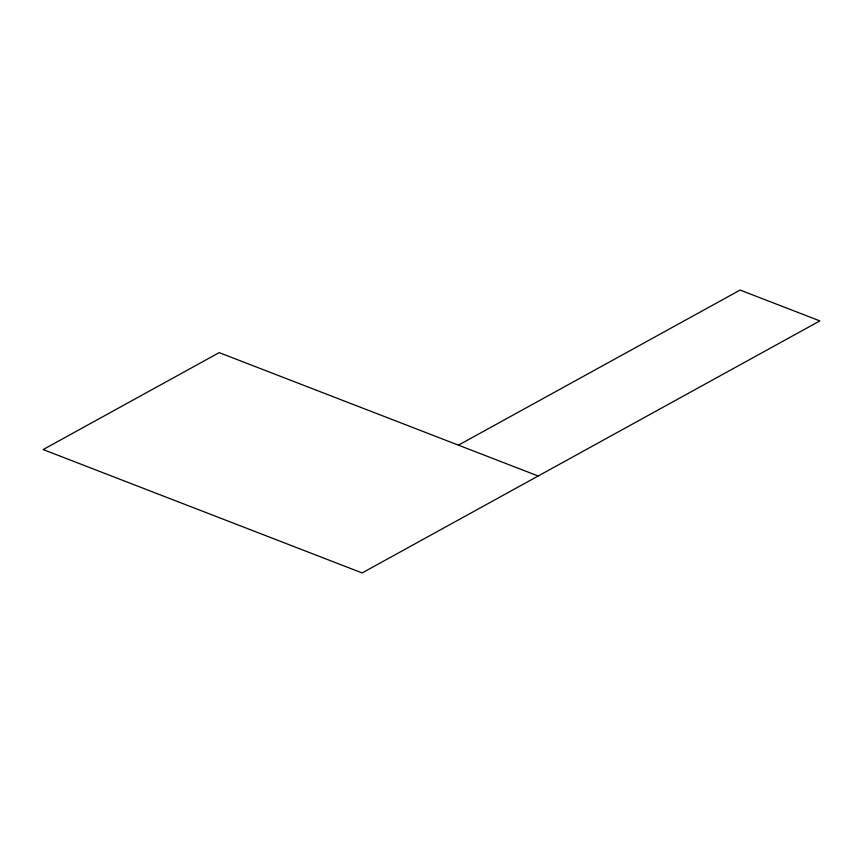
<?xml version="1.0" encoding="UTF-8"?>
<svg xmlns="http://www.w3.org/2000/svg" width="863" height="863" viewBox="0 0 863 863"><rect width="100%" height="100%" fill="white"/><g stroke="black" fill="none" stroke-linecap="round" stroke-linejoin="round"><path stroke-width="1.29" d="M458.436 445.157L740.109 290.065L819.85 320.907L362.136 572.935L43.15 449.569L219.191 352.633L538.178 475.998"/></g></svg>
